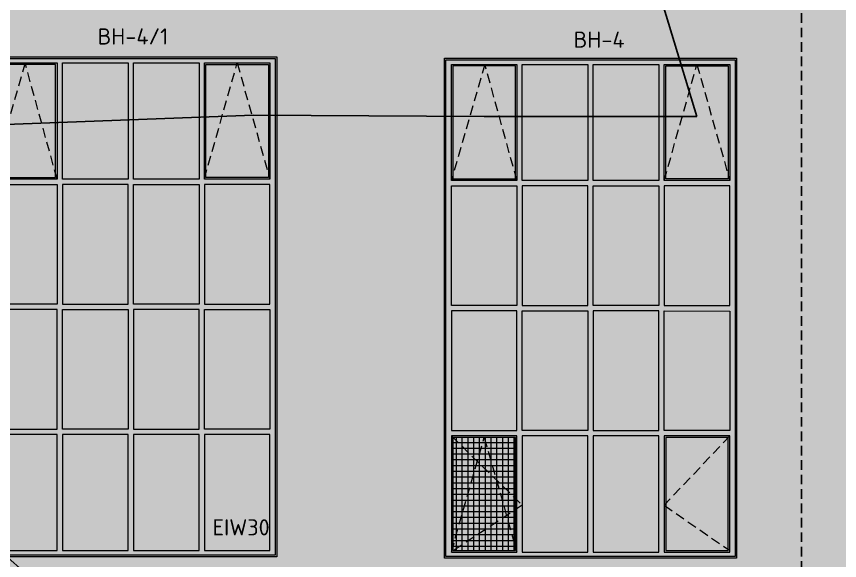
# Model space of a CAD drawing. Header units: millimetres. Extents: x -136099598 to 9192475, y 0 to 779331.
# Drawn here: x 178927 to 189631, y 289463 to 296538 of the extents above; entities that cross this region are included whole.
import ezdxf
from ezdxf import colors
from ezdxf.entities.mleader import LeaderData, LeaderLine
from ezdxf.math import Vec2, Vec3

# ---------------------------------------------------------------- set-up
doc = ezdxf.new("R2010")
doc.units = ezdxf.units.MM
doc.header["$MEASUREMENT"] = 0
doc.linetypes.add('01_base$0$DASHED2', pattern=[0.375, 0.25, -0.125])
doc.layers.get('0').update_dxf_attribs({"color": 250, "lineweight": 9})
doc.layers.get('Defpoints').update_dxf_attribs({"color": 8})
for name, color, linetype, lineweight, true_color in [('!_Окно_00_Штрих_Стекло', 7, 'Continuous', 0, 0x737373), ('RAL 7016', 7, 'Continuous', 0, 0x383e42), ('RAL 90 10', 7, 'Continuous', 0, 0xf1ece1)]:
    doc.layers.add(name, color=color, linetype=linetype, lineweight=lineweight, true_color=true_color)
for name, color, linetype in [('PDF _0', 7, 'Continuous'), ('PDF _PDF _0', 7, 'Continuous'), ('PDF _Текст', 7, 'Continuous')]:
    doc.layers.add(name, color=color, linetype=linetype)
doc.layers.add('АР-Выноски', color=5, linetype='Continuous', lineweight=5)
doc.styles.add('ICOCPEUR', font='isocpeur.ttf')
doc.styles.add('PDF ISOCPEUR', font='isocpeur.ttf')

# ---------------------------------------------------------------- blocks, each defined once
blk = doc.blocks.new('A$Cc0e490f6')
at = {"layer": '!_Окно_00_Штрих_Стекло'}
h = blk.add_hatch(color=256, dxfattribs=at)
h.dxf.hatch_style = 1
h.set_gradient(color1=(70, 92, 124), color2=(219, 225, 235), name='CURVED')
h.paths.add_polyline_path([(2271, -2358), (2273, 3983), (-1349, 3983), (-1349, -2358)])
at = {"layer": 'PDF _PDF _0', "lineweight": 0, "true_color": 0x636466}
h = blk.add_hatch(dxfattribs=at)
h.set_pattern_fill('ANSI37', color=251, scale=600, angle=135)
h.paths.add_polyline_path([(-514, -2337), (-514, -867), (-1326, -868), (-1326, -2338)])
at = {"layer": 'RAL 7016', "ltscale": 100, "transparency": 33554687}
h = blk.add_hatch(color=256, dxfattribs=at)
h.dxf.hatch_style = 1
h.paths.add_polyline_path([(2361, 4062), (-1439, 4062), (-1439, -2438), (2361, -2438)])
h.paths.add_polyline_path([(2272, 3983), (2271, -2358), (-1349, -2358), (-1349, 3983)], flags=16)
h = blk.add_hatch(color=256, dxfattribs=at)
h.dxf.hatch_style = 1
h.paths.add_polyline_path([(-496, 3983), (-1349, 3983), (-1349, 2473), (-496, 2473)])
h.paths.add_polyline_path([(-516, 3963), (-516, 2493), (-1329, 2493), (-1329, 3963)], flags=16)
h.paths.add_polyline_path([(-1091, 3733), (-1099, 3733)], flags=0)
h = blk.add_hatch(color=256, dxfattribs=at)
h.dxf.hatch_style = 1
h.paths.add_polyline_path([(-426, -2358), (-426, 3983), (-496, 3983), (-496, -2358)])
h = blk.add_hatch(color=256, dxfattribs=at)
h.dxf.hatch_style = 1
h.paths.add_polyline_path([(496, -2358), (496, 3983), (426, 3983), (426, -2358)])
h = blk.add_hatch(color=256, dxfattribs=at)
h.dxf.hatch_style = 1
h.paths.add_polyline_path([(1419, -2358), (1419, 3983), (1349, 3983), (1349, -2358)])
h = blk.add_hatch(color=256, dxfattribs=at)
h.dxf.hatch_style = 1
h.paths.add_polyline_path([(2271, 3983), (1419, 3983), (1419, 2473), (2271, 2473)])
h.paths.add_polyline_path([(2251, 3963), (2251, 2493), (1439, 2493), (1439, 3963)], flags=16)
h.paths.add_polyline_path([(1676, 3733), (1669, 3733)], flags=0)
h = blk.add_hatch(color=256, dxfattribs=at)
h.dxf.hatch_style = 1
h.paths.add_polyline_path([(2272, 2472), (-1347, 2473), (-1347, 2403), (2272, 2403)])
h = blk.add_hatch(color=256, dxfattribs=at)
h.dxf.hatch_style = 1
h.paths.add_polyline_path([(2270, 847), (-1349, 848), (-1349, 778), (2270, 778)])
h = blk.add_hatch(color=256, dxfattribs=at)
h.dxf.hatch_style = 1
h.paths.add_polyline_path([(2270, -779), (-1349, -778), (-1349, -848), (2270, -848)])
h = blk.add_hatch(color=256, dxfattribs=at)
h.dxf.hatch_style = 1
h.paths.add_polyline_path([(-496, -848), (-1349, -848), (-1349, -2358), (-496, -2358)])
h.paths.add_polyline_path([(-516, -868), (-516, -2338), (-1329, -2338), (-1329, -868)], flags=16)
h.paths.add_polyline_path([(-1091, -1098), (-1099, -1098)], flags=0)
h = blk.add_hatch(color=256, dxfattribs=at)
h.dxf.hatch_style = 1
h.paths.add_polyline_path([(2271, -848), (1419, -848), (1419, -2358), (2271, -2358)])
h.paths.add_polyline_path([(2251, -868), (2251, -2338), (1439, -2338), (1439, -868)], flags=16)
h.paths.add_polyline_path([(1676, -1098), (1669, -1098)], flags=0)
at = {"linetype": '01_base$0$DASHED2', "ltscale": 500}
for points in [[(-496, 2473), (-912, 3983), (-1349, 2473)], [(1419, 2473), (1845, 3983), (2271, 2473)], [(-1349, -848), (-426, -1749), (-1349, -2358), (-922, -868), (-496, -2358)], [(2271, -848), (1419, -1750), (2259, -2331)]]:
    blk.add_lwpolyline(points, dxfattribs=at)
at = {"layer": 'PDF _0', "lineweight": 0}
for points in [[(-1439, 4062), (2361, 4062), (2361, -2438), (-1439, -2438)], [(-1439, 4062), (2361, 4062), (2361, -2438), (-1439, -2438)], [(-1419, 4043), (2341, 4043), (2341, -2418), (-1419, -2418)], [(-496, 2473), (-1349, 2473), (-1349, 3983), (-496, 3983)], [(-1329, 2493), (-516, 2493), (-516, 3963), (-1329, 3963)], [(426, 2473), (-426, 2473), (-426, 3983), (426, 3983)], [(1349, 2473), (496, 2473), (496, 3983), (1349, 3983)], [(2271, 2473), (1419, 2473), (1419, 3983), (2271, 3983)], [(2251, 2493), (1439, 2493), (1439, 3963), (2251, 3963)], [(-496, 848), (-1347, 848), (-1347, 2403), (-496, 2403)], [(426, 848), (426, 2403), (-426, 2403), (-426, 848)], [(496, 848), (496, 2403), (1349, 2403), (1349, 848)], [(1419, 848), (2271, 848), (2271, 2403), (1419, 2403)], [(-496, 778), (-1349, 778), (-1349, -778), (-496, -778)], [(426, 778), (426, -778), (-426, -778), (-426, 778)], [(496, 778), (496, -778), (1349, -778), (1349, 778)], [(1419, 778), (2272, 776), (2272, -779), (1419, -778)], [(-496, -848), (-1349, -848), (-1349, -2358), (-496, -2358)], [(426, -848), (-426, -848), (-426, -2358), (426, -2358)], [(1349, -848), (496, -848), (496, -2358), (1349, -2358)], [(1419, -2358), (2271, -2358), (2271, -848), (1419, -848)], [(-1329, -2338), (-516, -2338), (-516, -868), (-1329, -868)], [(1439, -2338), (2251, -2338), (2251, -868), (1439, -868)]]:
    blk.add_lwpolyline(points, close=True, dxfattribs=at)
at = {"layer": 'PDF _Текст', "lineweight": 0, "insert": (241, 4200), "char_height": 210, "attachment_point": 7, "style": 'PDF ISOCPEUR'}
blk.add_mtext('ВН-4', dxfattribs=at)
blk = doc.blocks.new('A$Cdc7589a1')
at = {"layer": '!_Окно_00_Штрих_Стекло'}
h = blk.add_hatch(color=256, dxfattribs=at)
h.dxf.hatch_style = 1
h.set_gradient(color1=(70, 92, 124), color2=(219, 225, 235), name='CURVED')
h.paths.add_polyline_path([(3710, 80), (3712, 6421), (90, 6421), (90, 80)])
at = {"layer": 'RAL 7016', "ltscale": 100, "transparency": 33554687}
h = blk.add_hatch(color=256, dxfattribs=at)
h.dxf.hatch_style = 1
h.paths.add_polyline_path([(3800, 6500), (0, 6500), (0, 0), (3800, 0)])
h.paths.add_polyline_path([(3710, 6421), (3710, 80), (90, 80), (90, 6421)], flags=16)
h = blk.add_hatch(color=256, dxfattribs=at)
h.dxf.hatch_style = 1
h.paths.add_polyline_path([(942, 6421), (90, 6421), (90, 4911), (942, 4911)])
h.paths.add_polyline_path([(922, 6401), (922, 4931), (110, 4931), (110, 6401)], flags=16)
h.paths.add_polyline_path([(347, 6171), (340, 6171)], flags=0)
h = blk.add_hatch(color=256, dxfattribs=at)
h.dxf.hatch_style = 1
h.paths.add_polyline_path([(1012, 80), (1012, 6421), (942, 6421), (942, 80)])
h = blk.add_hatch(color=256, dxfattribs=at)
h.dxf.hatch_style = 1
h.paths.add_polyline_path([(1935, 80), (1935, 6421), (1865, 6421), (1865, 80)])
h = blk.add_hatch(color=256, dxfattribs=at)
h.dxf.hatch_style = 1
h.paths.add_polyline_path([(2858, 80), (2858, 6421), (2788, 6421), (2788, 80)])
h = blk.add_hatch(color=256, dxfattribs=at)
h.dxf.hatch_style = 1
h.paths.add_polyline_path([(3710, 6421), (2858, 6421), (2858, 4911), (3710, 4911)])
h.paths.add_polyline_path([(3690, 6401), (3690, 4931), (2878, 4931), (2878, 6401)], flags=16)
h.paths.add_polyline_path([(3115, 6171), (3108, 6171)], flags=0)
h = blk.add_hatch(color=256, dxfattribs=at)
h.dxf.hatch_style = 1
h.paths.add_polyline_path([(3711, 4910), (92, 4911), (92, 4841), (3711, 4841)])
h = blk.add_hatch(color=256, dxfattribs=at)
h.dxf.hatch_style = 1
h.paths.add_polyline_path([(3709, 3285), (90, 3286), (90, 3216), (3709, 3216)])
h = blk.add_hatch(color=256, dxfattribs=at)
h.dxf.hatch_style = 1
h.paths.add_polyline_path([(3709, 1659), (90, 1660), (90, 1590), (3709, 1590)])
at = {"linetype": '01_base$0$DASHED2', "ltscale": 500}
for points in [[(942, 4911), (526, 6421), (90, 4911)], [(2858, 4911), (3284, 6421), (3710, 4911)]]:
    blk.add_lwpolyline(points, dxfattribs=at)
at = {"layer": 'PDF _0', "lineweight": 0}
for points in [[(0, 6500), (3800, 6500), (3800, 0), (0, 0)], [(0, 6500), (3800, 6500), (3800, 0), (0, 0)], [(20, 6481), (3780, 6481), (3780, 20), (20, 20)], [(942, 4911), (90, 4911), (90, 6421), (942, 6421)], [(110, 4931), (922, 4931), (922, 6401), (110, 6401)], [(1865, 4911), (1012, 4911), (1012, 6421), (1865, 6421)], [(2788, 4911), (1935, 4911), (1935, 6421), (2788, 6421)], [(3710, 4911), (2858, 4911), (2858, 6421), (3710, 6421)], [(3690, 4931), (2878, 4931), (2878, 6401), (3690, 6401)], [(942, 3286), (92, 3286), (92, 4841), (942, 4841)], [(1865, 3286), (1865, 4841), (1012, 4841), (1012, 3286)], [(1935, 3286), (1935, 4841), (2788, 4841), (2788, 3286)], [(2858, 3286), (3710, 3286), (3710, 4841), (2858, 4841)], [(942, 3216), (90, 3216), (90, 1660), (942, 1660)], [(1865, 3216), (1865, 1660), (1012, 1660), (1012, 3216)], [(1935, 3216), (1935, 1660), (2788, 1660), (2788, 3216)], [(2858, 3216), (3711, 3214), (3711, 1659), (2858, 1660)], [(942, 1590), (90, 1590), (90, 80), (942, 80)], [(1865, 1590), (1012, 1590), (1012, 80), (1865, 80)], [(2788, 1590), (1935, 1590), (1935, 80), (2788, 80)], [(2858, 80), (3710, 80), (3710, 1590), (2858, 1590)]]:
    blk.add_lwpolyline(points, close=True, dxfattribs=at)
at = {"layer": 'PDF _Текст', "lineweight": 0, "insert": (1469, 6661), "char_height": 210, "attachment_point": 7, "style": 'PDF ISOCPEUR'}
blk.add_mtext('ВН-4/1', dxfattribs=at)
at = {"layer": 'PDF _Текст', "color": 1, "lineweight": 0, "insert": (2963, 278), "char_height": 210, "attachment_point": 7, "style": 'PDF ISOCPEUR'}
blk.add_mtext('EIW30', dxfattribs=at)

msp = doc.modelspace()

# ---------------------------------------------------------------- hatches: boundary and pattern name
at = {"layer": 'RAL 90 10', "ltscale": 100, "transparency": 33554687}
h = msp.add_hatch(color=256, dxfattribs=at)
h.dxf.hatch_style = 1
h.paths.add_polyline_path([(193317.6, 302392), (160267, 302392), (160267, 288553.3), (193315.8, 288553.9)])

# ---------------------------------------------------------------- linework, layer by layer
at = {"layer": 'Defpoints', "color": 2, "linetype": '01_base$0$DASHED2', "ltscale": 500}
msp.add_line((189137.4, 302392), (189137.4, 286333.6), dxfattribs=at)

# ---------------------------------------------------------------- block references
at = {"ltscale": 150}
for name, p in [('A$Cdc7589a1', (178512.6, 289512.1, 4.4)), ('A$Cc0e490f6', (185931.4, 291931.6, 4.6))]:
    msp.add_blockref(name, p, dxfattribs=at)

# ---------------------------------------------------------------- leaders
at = {"layer": 'АР-Выноски'}
ml = msp.add_multileader_mtext('Standard', dxfattribs=at)
ml.set_content('Окно открывающееся, открывание обеспечивается механическим устройством д/дистанц. открывания изнутри без ключа. ', color=256, style='ICOCPEUR')
ml.set_leader_properties()
ml.build(insert=Vec2(0, 0))
ml.multileader.update_dxf_attribs({"text_left_attachment_type": 6, "text_right_attachment_type": 6, "dogleg_length": 100, "arrow_head_size": 250})
ctx = ml.context
ctx.base_point, ctx.char_height, ctx.arrow_head_size, ctx.landing_gap_size, ctx.plane_origin = Vec3(185993.1, 305063.4), 250, 250, 25, Vec3(186479.5, 311122.8)
ctx.left_attachment, ctx.right_attachment = 6, 6
notes = []
notes.append((ctx, [(0, (1, 1, 0), (184782.1, 305063.4), (1, 0), 1211, [(7, [(167008.9, 295197), (169793.1, 295197), (172881.2, 295515.5), (175989.5, 295237), (178785.5, 295133.6), (182009.5, 295255.5), (185008.9, 295237), (187776.4, 295237)], 0, [])])]))
ctx.mtext.insert, ctx.mtext.width, ctx.mtext.defined_height, ctx.mtext.flow_direction = Vec3(186018.1, 305388.4), 7698.098, 2741.7, 5
ml = msp.add_multileader_mtext('Standard', dxfattribs=at)
ml.set_content('Устройство покрытия из профнастила окрашенного в цвет цоколя асфальт матовый), на металлическом каркасе. Примыкание к фасаду предусмотреть через отлив из оцинкованной стали с окраской по RAL 7016.', color=256, style='ICOCPEUR')
ml.set_leader_properties()
ml.build(insert=Vec2(0, 0))
ml.multileader.update_dxf_attribs({"text_left_attachment_type": 6, "text_right_attachment_type": 6, "dogleg_length": 100, "arrow_head_size": 250})
ctx = ml.context
ctx.base_point, ctx.char_height, ctx.arrow_head_size, ctx.landing_gap_size, ctx.plane_origin = Vec3(180677.8, 284765.9, 0), 250, 250, 25, Vec3(181732.2, 290502.9, 0)
ctx.left_attachment, ctx.right_attachment = 6, 6
notes.append((ctx, [(1, (1, 1, 0), (180450, 284765.9, 0), (1, 0), 227.8, [(1, [(177475.7, 290675.7, 0), (179614.8, 288801.7, 0)], 0, [])])]))
ctx.mtext.insert, ctx.mtext.width, ctx.mtext.defined_height, ctx.mtext.flow_direction = Vec3(180702.8, 285090.9, 0), 9042.098, 1773.6, 5
for ctx, leaders in notes:
    for number, flags, end, landing, length, lines in leaders:
        leader = LeaderData()
        leader.index, (leader.has_last_leader_line, leader.has_dogleg_vector, leader.attachment_direction) = number, flags
        leader.last_leader_point, leader.dogleg_vector, leader.dogleg_length = Vec3(end), Vec3(landing), length
        for number, points, colour, breaks in lines:
            line = LeaderLine()
            line.index, line.vertices, line.color, line.breaks = number, Vec3.list(points), colors.encode_raw_color(colour), breaks
            leader.lines.append(line)
        ctx.leaders.append(leader)

doc.saveas('drawing.dxf')
